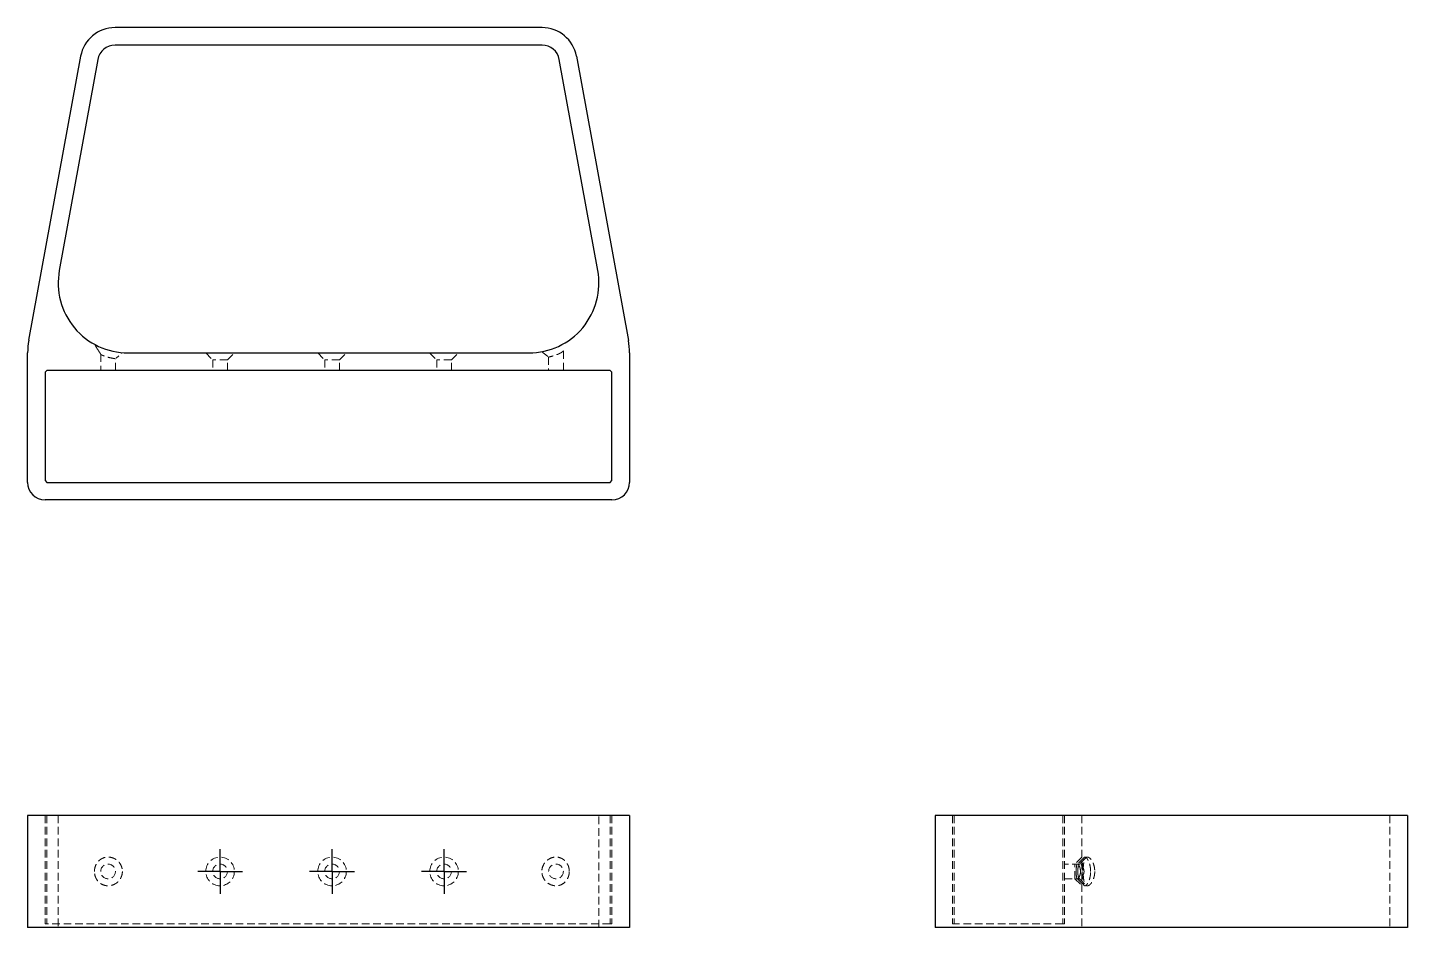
# Model space of a CAD drawing. Header units: millimetres. Extents: x 33 to 262, y 48 to 197.
import ezdxf

# ---------------------------------------------------------------- set-up
doc = ezdxf.new("R2010")
doc.units = ezdxf.units.MM
doc.linetypes.add('HIDDEN', pattern=[1.905, 1.27, -0.635])
doc.layers.add('10', color=7, linetype='Continuous')

# ---------------------------------------------------------------- blocks, each defined once
blk = doc.blocks.new('SW_CENTERMARKSYMBOL_0')
at = {"layer": '10', "color": 0}
for p, q in [((0, 2.5), (0, 3.72)), ((0, 0), (0, 2.5)), ((-2.5, 0), (-3.72, 0)), ((0, 0), (-2.5, 0)), ((0, 0), (0, -2.5)), ((0, 0), (2.5, 0)), ((2.5, 0), (3.72, 0)), ((0, -2.5), (0, -3.72))]:
    blk.add_line(p, q, dxfattribs=at)
blk = doc.blocks.new('SW_CENTERMARKSYMBOL_1')
at = {"layer": '10', "color": 0}
for p, q in [((0, 2.5), (0, 3.72)), ((0, 0), (0, 2.5)), ((-2.5, 0), (-3.72, 0)), ((0, 0), (-2.5, 0)), ((0, 0), (0, -2.5)), ((0, 0), (2.5, 0)), ((2.5, 0), (3.72, 0)), ((0, -2.5), (0, -3.72))]:
    blk.add_line(p, q, dxfattribs=at)
blk = doc.blocks.new('SW_CENTERMARKSYMBOL_2')
at = {"layer": '10', "color": 0}
for p, q in [((0, 2.5), (0, 3.72)), ((0, 0), (0, 2.5)), ((-2.5, 0), (-3.72, 0)), ((0, 0), (-2.5, 0)), ((0, 0), (0, -2.5)), ((0, 0), (2.5, 0)), ((2.5, 0), (3.72, 0)), ((0, -2.5), (0, -3.72))]:
    blk.add_line(p, q, dxfattribs=at)

msp = doc.modelspace()

# ---------------------------------------------------------------- linework, layer by layer
at = {"color": 7, "linetype": 'Continuous', "lineweight": 25}
for p, q in [((118.47, 197.24), (47.53, 197.24)), ((118.47, 194.34), (47.53, 194.34)), ((33.19, 145.28), (41.82, 192.48)), ((44.68, 191.95), (38.27, 156.89)), ((127.73, 156.89), (121.32, 191.95)), ((124.19, 192.47), (132.81, 145.26)), ((33, 121.66), (33, 143.17)), ((49.71, 143.17), (116.29, 143.17)), ((133, 143.17), (133, 121.66)), ((36.2, 140.27), (35.91, 139.98)), ((35.91, 139.98), (35.91, 121.95)), ((129.8, 140.27), (36.2, 140.27)), ((130.09, 139.98), (129.8, 140.27)), ((130.09, 121.95), (130.09, 139.98)), ((35.91, 121.95), (36.2, 121.66)), ((36.2, 121.66), (129.8, 121.66)), ((129.8, 121.66), (130.09, 121.95)), ((130.09, 118.76), (35.91, 118.76)), ((33, 66.3), (33, 47.7)), ((35.91, 66.3), (33, 66.3)), ((130.09, 66.3), (35.91, 66.3)), ((133, 66.3), (130.09, 66.3)), ((133, 66.3), (133, 47.7)), ((183.76, 66.3), (183.76, 47.7)), ((186.66, 66.3), (183.76, 66.3)), ((208.17, 66.3), (186.66, 66.3)), ((210.26, 66.3), (208.17, 66.3)), ((257.47, 66.3), (210.26, 66.3)), ((262.24, 66.3), (257.47, 66.3)), ((262.24, 66.3), (262.24, 47.7)), ((35.91, 47.7), (33, 47.7)), ((130.09, 47.7), (35.91, 47.7)), ((133, 47.7), (130.09, 47.7)), ((186.66, 47.7), (183.76, 47.7)), ((208.17, 47.7), (186.66, 47.7)), ((210.26, 47.7), (208.17, 47.7)), ((257.47, 47.7), (210.26, 47.7)), ((262.24, 47.7), (257.47, 47.7))]:
    msp.add_line(p, q, dxfattribs=at)
at = {"color": 7, "linetype": 'HIDDEN', "lineweight": 18}
for p, q in [((45.15, 142.94), (45.15, 140.27)), ((47.59, 140.27), (47.59, 142.21)), ((48.17, 142.71), (47.74, 142.33)), ((48.69, 143.2), (48.7, 143.22)), ((48.69, 143.2), (48.7, 143.22)), ((62.59, 143.17), (63.76, 142.01)), ((66.2, 142.01), (67.36, 143.17)), ((81.2, 143.17), (82.36, 142.01)), ((84.8, 142.01), (85.97, 143.17)), ((99.8, 143.17), (100.97, 142.01)), ((103.41, 142.01), (104.57, 143.17)), ((119.57, 142.49), (119.57, 140.27)), ((119.58, 142.49), (119.59, 142.49)), ((122.01, 140.27), (122.01, 143.52)), ((66.2, 142.01), (63.76, 142.01)), ((63.76, 142.01), (63.76, 140.27)), ((66.2, 140.27), (66.2, 142.01)), ((84.8, 142.01), (82.36, 142.01)), ((82.36, 142.01), (82.36, 140.27)), ((84.8, 140.27), (84.8, 142.01)), ((103.41, 142.01), (100.97, 142.01)), ((100.97, 142.01), (100.97, 140.27)), ((103.41, 140.27), (103.41, 142.01)), ((35.91, 66.3), (35.91, 48.28)), ((36.2, 66.3), (36.2, 48.28)), ((38.08, 66.3), (38.08, 47.7)), ((127.92, 47.7), (127.92, 66.3)), ((129.8, 66.3), (129.8, 48.28)), ((130.09, 66.3), (130.09, 48.28)), ((186.66, 66.3), (186.66, 48.28)), ((186.95, 66.3), (186.95, 48.28)), ((204.98, 66.3), (204.98, 48.28)), ((205.27, 66.3), (205.27, 48.28)), ((208.17, 66.3), (208.17, 47.7)), ((259.34, 66.3), (259.34, 47.7)), ((207.83, 58.22), (205.27, 58.22)), ((208.17, 59.38), (207.01, 58.22)), ((207.01, 55.78), (207.01, 58.22)), ((205.27, 55.78), (207.83, 55.78)), ((207.01, 55.78), (208.17, 54.62)), ((207.46, 55.79), (207.44, 55.78)), ((36.2, 48.28), (35.91, 48.28)), ((129.8, 48.28), (36.2, 48.28)), ((130.09, 48.28), (129.8, 48.28)), ((186.95, 48.28), (186.66, 48.28)), ((204.98, 48.28), (186.95, 48.28)), ((205.27, 48.28), (204.98, 48.28))]:
    msp.add_line(p, q, dxfattribs=at)
for centre, radius in [((46.37, 57), 1.22), ((64.98, 57), 2.38), ((64.98, 57), 1.22), ((83.58, 57), 2.38), ((83.58, 57), 1.22), ((102.19, 57), 2.38), ((102.19, 57), 1.22), ((120.79, 57), 1.22)]:
    msp.add_circle(centre, radius, dxfattribs=at)
at = {"color": 7, "linetype": 'Continuous', "lineweight": 25}
for centre, radius, start, end in [((47.53, 191.43), 5.81, 90, 169.6453), ((118.47, 191.43), 5.81, 10.3141, 90), ((47.53, 191.43), 2.91, 90, 169.6453), ((118.47, 191.43), 2.91, 10.3879, 90), ((49.71, 154.8), 11.63, 169.6453, 270), ((116.29, 154.8), 11.63, 270, 10.3547), ((44.63, 143.17), 11.63, 169.5569, 180), ((121.37, 143.17), 11.63, 0, 10.3547), ((35.91, 121.66), 2.91, 180, 270), ((130.09, 121.66), 2.91, 270, 0)]:
    msp.add_arc(centre, radius, start, end, dxfattribs=at)
at = {"color": 7, "linetype": 'HIDDEN', "lineweight": 18}
for points, knots in [([(44.15, 144.6), (44.22, 144.47), (44.36, 144.2), (44.54, 143.92), (44.63, 143.77)], [0, 0, 0, 0, 0.507381, 1, 1, 1, 1]), ([(44.63, 143.78), (44.72, 143.63), (44.9, 143.36), (45.1, 143.05), (45.19, 142.91)], [0, 0, 0, 0, 0.518989, 1, 1, 1, 1]), ([(47.59, 142.21), (47.59, 142.21), (47.56, 142.21), (47.43, 142.23), (47.34, 142.25), (47.11, 142.29), (46.97, 142.32), (46.74, 142.36), (46.66, 142.38), (46.51, 142.42), (46.43, 142.44), (46.19, 142.5), (46.04, 142.55), (45.75, 142.65), (45.62, 142.7), (45.4, 142.8), (45.31, 142.84), (45.18, 142.92), (45.15, 142.94), (45.15, 142.94)], [0, 0, 0, 0, 0.125, 0.125, 0.25, 0.25, 0.375, 0.375, 0.4375, 0.4375, 0.5, 0.5, 0.625, 0.625, 0.75, 0.75, 0.875, 0.875, 1, 1, 1, 1]), ([(45.16, 142.93), (45.17, 142.93), (45.18, 142.92), (45.27, 142.87), (45.3, 142.85)], [0, 0, 0, 0, 0.582694, 1, 1, 1, 1]), ([(48.6, 143.09), (48.63, 143.11), (48.67, 143.15), (48.69, 143.19), (48.69, 143.2)], [0, 0, 0, 0, 0.574738, 1, 1, 1, 1]), ([(48.6, 143.09), (48.63, 143.11), (48.66, 143.15), (48.68, 143.18), (48.69, 143.2)], [0, 0, 0, 0, 0.6116611, 1, 1, 1, 1]), ([(118.43, 143.38), (118.62, 143.23), (119, 142.93), (119.39, 142.63), (119.58, 142.48)], [0, 0, 0, 0, 0.500258, 1, 1, 1, 1]), ([(122.01, 143.52), (122.01, 143.52), (122, 143.51), (121.97, 143.47), (121.95, 143.45), (121.86, 143.37), (121.78, 143.31), (121.58, 143.18), (121.46, 143.12), (121.2, 142.99), (121.05, 142.93), (120.75, 142.82), (120.6, 142.76), (120.3, 142.67), (120.16, 142.63), (119.91, 142.57), (119.81, 142.54), (119.65, 142.5), (119.6, 142.49), (119.58, 142.49)], [0, 0, 0, 0, 0.0625, 0.0625, 0.125, 0.125, 0.25, 0.25, 0.375, 0.375, 0.5, 0.5, 0.625, 0.625, 0.75, 0.75, 0.875, 0.875, 1, 1, 1, 1]), ([(119.6, 142.49), (119.63, 142.5), (119.68, 142.51), (119.8, 142.54), (119.83, 142.55)], [0, 0, 0, 0, 0.743114, 1, 1, 1, 1]), ([(44.1, 57), (44.1, 57.16), (44.12, 57.32), (44.18, 57.62), (44.22, 57.77), (44.33, 58.06), (44.4, 58.2), (44.56, 58.46), (44.65, 58.58), (44.86, 58.8), (44.97, 58.9), (45.22, 59.07), (45.35, 59.14), (45.75, 59.32), (46.05, 59.38), (46.51, 59.39), (46.66, 59.37), (46.96, 59.31), (47.11, 59.27), (47.39, 59.15), (47.53, 59.08), (47.79, 58.91), (47.92, 58.81), (48.14, 58.59), (48.24, 58.47), (48.42, 58.21), (48.5, 58.07), (48.62, 57.78), (48.67, 57.63), (48.73, 57.32), (48.75, 57.16), (48.75, 57)], [0, 0, 0, 0, 0.0625, 0.0625, 0.125, 0.125, 0.1875, 0.1875, 0.25, 0.25, 0.3125, 0.3125, 0.375, 0.375, 0.5, 0.5, 0.5625, 0.5625, 0.625, 0.625, 0.6875, 0.6875, 0.75, 0.75, 0.8125, 0.8125, 0.875, 0.875, 0.9375, 0.9375, 1, 1, 1, 1]), ([(118.45, 57.23), (118.48, 57.54), (118.57, 57.84), (118.79, 58.25), (118.87, 58.38), (119.06, 58.61), (119.17, 58.72), (119.4, 58.92), (119.53, 59.01), (119.79, 59.15), (119.92, 59.22), (120.34, 59.36), (120.64, 59.4), (121.2, 59.36), (121.48, 59.29), (121.85, 59.11), (121.97, 59.03), (122.2, 58.86), (122.3, 58.77), (122.49, 58.55), (122.57, 58.43), (122.72, 58.18), (122.79, 58.05), (122.89, 57.76), (122.93, 57.61), (122.98, 57.31), (122.99, 57.16), (122.99, 57)], [0, 0, 0, 0, 0.125, 0.125, 0.1875, 0.1875, 0.25, 0.25, 0.3125, 0.3125, 0.375, 0.375, 0.5, 0.5, 0.625, 0.625, 0.6875, 0.6875, 0.75, 0.75, 0.8125, 0.8125, 0.875, 0.875, 0.9375, 0.9375, 1, 1, 1, 1]), ([(207.21, 57), (207.21, 57.14), (207.21, 57.41), (207.25, 57.77), (207.3, 58.04), (207.37, 58.2), (207.43, 58.21), (207.46, 58.21)], [0, 0, 0, 0, 0.2099625, 0.4199059, 0.630572, 0.8430731, 1, 1, 1, 1]), ([(208.52, 59.32), (208.32, 59.12), (207.95, 58.73), (207.57, 58.36), (207.38, 58.18)], [0, 0, 0, 0, 0.5082537, 1, 1, 1, 1]), ([(208.52, 57), (208.52, 57.08), (208.51, 57.16), (208.47, 57.31), (208.45, 57.39), (208.37, 57.6), (208.31, 57.73), (208.18, 57.94), (208.12, 58.03), (207.99, 58.16), (207.93, 58.2), (207.82, 58.23), (207.76, 58.22), (207.67, 58.13), (207.63, 58.06), (207.57, 57.86), (207.54, 57.74), (207.5, 57.46), (207.49, 57.31), (207.49, 57.15)], [0, 0, 0, 0, 0.0625, 0.0625, 0.125, 0.125, 0.25, 0.25, 0.375, 0.375, 0.5, 0.5, 0.625, 0.625, 0.75, 0.75, 0.875, 0.875, 1, 1, 1, 1]), ([(207.49, 58.22), (207.53, 58.2), (207.57, 58.16), (207.67, 58.03), (207.71, 57.94), (207.81, 57.72), (207.85, 57.59), (207.92, 57.31), (207.94, 57.16), (207.94, 57)], [0, 0, 0, 0, 0.25, 0.25, 0.5, 0.5, 0.75, 0.75, 1, 1, 1, 1]), ([(208.79, 59.25), (208.59, 59.04), (208.23, 58.66), (207.87, 58.31), (207.71, 58.17)], [0, 0, 0, 0, 0.572134, 1, 1, 1, 1]), ([(209.61, 57), (209.61, 57.16), (209.6, 57.32), (209.57, 57.62), (209.55, 57.77), (209.49, 58.06), (209.46, 58.2), (209.38, 58.46), (209.33, 58.58), (209.23, 58.8), (209.18, 58.9), (209.08, 59.07), (209.02, 59.14), (208.86, 59.32), (208.76, 59.38), (208.62, 59.39), (208.58, 59.37), (208.5, 59.31), (208.47, 59.27), (208.41, 59.15), (208.38, 59.08), (208.33, 58.91), (208.31, 58.81), (208.28, 58.59), (208.27, 58.47), (208.25, 58.21), (208.24, 58.07), (208.23, 57.78), (208.22, 57.63), (208.22, 57.32), (208.21, 57.16), (208.21, 57)], [0, 0, 0, 0, 0.0625, 0.0625, 0.125, 0.125, 0.1875, 0.1875, 0.25, 0.25, 0.3125, 0.3125, 0.375, 0.375, 0.5, 0.5, 0.5625, 0.5625, 0.625, 0.625, 0.6875, 0.6875, 0.75, 0.75, 0.8125, 0.8125, 0.875, 0.875, 0.9375, 0.9375, 1, 1, 1, 1]), ([(208.38, 57.23), (208.38, 57.54), (208.4, 57.84), (208.45, 58.25), (208.46, 58.38), (208.51, 58.61), (208.54, 58.72), (208.6, 58.92), (208.63, 59.01), (208.71, 59.15), (208.76, 59.22), (208.9, 59.36), (209.01, 59.4), (209.26, 59.36), (209.39, 59.29), (209.59, 59.11), (209.66, 59.03), (209.78, 58.86), (209.85, 58.77), (209.96, 58.55), (210.02, 58.43), (210.11, 58.18), (210.16, 58.05), (210.23, 57.76), (210.25, 57.61), (210.29, 57.31), (210.3, 57.16), (210.3, 57)], [0, 0, 0, 0, 0.125, 0.125, 0.1875, 0.1875, 0.25, 0.25, 0.3125, 0.3125, 0.375, 0.375, 0.5, 0.5, 0.625, 0.625, 0.6875, 0.6875, 0.75, 0.75, 0.8125, 0.8125, 0.875, 0.875, 0.9375, 0.9375, 1, 1, 1, 1]), ([(48.75, 57), (48.75, 56.84), (48.73, 56.68), (48.67, 56.38), (48.62, 56.23), (48.5, 55.93), (48.42, 55.79), (48.25, 55.53), (48.14, 55.41), (47.92, 55.19), (47.8, 55.09), (47.54, 54.92), (47.4, 54.85), (46.97, 54.67), (46.66, 54.61), (46.21, 54.62), (46.06, 54.63), (45.77, 54.69), (45.62, 54.74), (45.35, 54.86), (45.22, 54.93), (44.98, 55.1), (44.86, 55.2), (44.66, 55.42), (44.56, 55.54), (44.4, 55.79), (44.33, 55.93), (44.22, 56.22), (44.18, 56.37), (44.12, 56.68), (44.1, 56.84), (44.1, 57)], [0, 0, 0, 0, 0.0625, 0.0625, 0.125, 0.125, 0.1875, 0.1875, 0.25, 0.25, 0.3125, 0.3125, 0.375, 0.375, 0.5, 0.5, 0.5625, 0.5625, 0.625, 0.625, 0.6875, 0.6875, 0.75, 0.75, 0.8125, 0.8125, 0.875, 0.875, 0.9375, 0.9375, 1, 1, 1, 1]), ([(122.99, 57), (122.99, 56.83), (122.98, 56.67), (122.92, 56.35), (122.88, 56.2), (122.76, 55.9), (122.69, 55.76), (122.52, 55.5), (122.43, 55.37), (122.11, 55.05), (121.86, 54.88), (121.45, 54.71), (121.31, 54.67), (121.01, 54.62), (120.86, 54.61), (120.56, 54.62), (120.4, 54.65), (120.1, 54.72), (119.96, 54.77), (119.53, 54.97), (119.27, 55.17), (118.94, 55.53), (118.84, 55.66), (118.68, 55.95), (118.61, 56.1), (118.51, 56.41), (118.47, 56.57), (118.43, 56.9), (118.43, 57.07), (118.45, 57.23)], [0, 0, 0, 0, 0.0625, 0.0625, 0.125, 0.125, 0.1875, 0.1875, 0.25, 0.25, 0.375, 0.375, 0.4375, 0.4375, 0.5, 0.5, 0.5625, 0.5625, 0.625, 0.625, 0.75, 0.75, 0.8125, 0.8125, 0.875, 0.875, 0.9375, 0.9375, 1, 1, 1, 1]), ([(207.39, 55.83), (207.37, 55.84), (207.32, 55.88), (207.27, 56.1), (207.22, 56.43), (207.21, 56.75), (207.21, 56.95), (207.21, 57)], [0, 0, 0, 0, 0.145929, 0.40254, 0.652989, 0.90056, 1, 1, 1, 1]), ([(207.38, 55.82), (207.57, 55.64), (207.95, 55.27), (208.32, 54.88), (208.52, 54.68)], [0, 0, 0, 0, 0.4917493, 1, 1, 1, 1]), ([(207.49, 57.15), (207.48, 57.06), (207.48, 56.98), (207.49, 56.8), (207.49, 56.72), (207.51, 56.47), (207.53, 56.32), (207.57, 56.13), (207.59, 56.07), (207.63, 55.97), (207.65, 55.93), (207.71, 55.82), (207.76, 55.78), (207.85, 55.78), (207.88, 55.78), (207.94, 55.81), (207.98, 55.83), (208.04, 55.89), (208.08, 55.93), (208.15, 56.01), (208.18, 56.06), (208.28, 56.23), (208.35, 56.36), (208.47, 56.66), (208.52, 56.82), (208.52, 57)], [0, 0, 0, 0, 0.0625, 0.0625, 0.125, 0.125, 0.25, 0.25, 0.3125, 0.3125, 0.375, 0.375, 0.5, 0.5, 0.5625, 0.5625, 0.625, 0.625, 0.6875, 0.6875, 0.75, 0.75, 0.875, 0.875, 1, 1, 1, 1]), ([(207.94, 57), (207.93, 56.88), (207.92, 56.63), (207.81, 56.28), (207.69, 56.01), (207.59, 55.85), (207.55, 55.83), (207.55, 55.83)], [0, 0, 0, 0, 0.230806, 0.460489, 0.715379, 0.991302, 1, 1, 1, 1]), ([(207.71, 55.84), (207.89, 55.67), (208.25, 55.32), (208.61, 54.94), (208.8, 54.74)], [0, 0, 0, 0, 0.487481, 1, 1, 1, 1]), ([(208.21, 57), (208.21, 56.84), (208.22, 56.68), (208.22, 56.38), (208.23, 56.23), (208.24, 55.93), (208.25, 55.79), (208.27, 55.53), (208.28, 55.41), (208.31, 55.19), (208.33, 55.09), (208.38, 54.92), (208.41, 54.85), (208.5, 54.67), (208.58, 54.61), (208.71, 54.62), (208.76, 54.63), (208.86, 54.69), (208.91, 54.74), (209.02, 54.86), (209.07, 54.93), (209.18, 55.1), (209.23, 55.2), (209.33, 55.42), (209.37, 55.54), (209.46, 55.79), (209.49, 55.93), (209.55, 56.22), (209.57, 56.37), (209.6, 56.68), (209.61, 56.84), (209.61, 57)], [0, 0, 0, 0, 0.0625, 0.0625, 0.125, 0.125, 0.1875, 0.1875, 0.25, 0.25, 0.3125, 0.3125, 0.375, 0.375, 0.5, 0.5, 0.5625, 0.5625, 0.625, 0.625, 0.6875, 0.6875, 0.75, 0.75, 0.8125, 0.8125, 0.875, 0.875, 0.9375, 0.9375, 1, 1, 1, 1]), ([(210.3, 57), (210.3, 56.83), (210.29, 56.67), (210.25, 56.35), (210.22, 56.2), (210.14, 55.9), (210.09, 55.76), (209.99, 55.5), (209.92, 55.37), (209.73, 55.05), (209.59, 54.88), (209.38, 54.71), (209.31, 54.67), (209.17, 54.62), (209.11, 54.61), (208.98, 54.62), (208.92, 54.65), (208.82, 54.72), (208.77, 54.77), (208.63, 54.97), (208.56, 55.17), (208.48, 55.53), (208.46, 55.66), (208.42, 55.95), (208.41, 56.1), (208.39, 56.41), (208.38, 56.57), (208.37, 56.9), (208.37, 57.07), (208.38, 57.23)], [0, 0, 0, 0, 0.0625, 0.0625, 0.125, 0.125, 0.1875, 0.1875, 0.25, 0.25, 0.375, 0.375, 0.4375, 0.4375, 0.5, 0.5, 0.5625, 0.5625, 0.625, 0.625, 0.75, 0.75, 0.8125, 0.8125, 0.875, 0.875, 0.9375, 0.9375, 1, 1, 1, 1])]:
    msp.add_open_spline(points, degree=3, knots=knots, dxfattribs=at)

# ---------------------------------------------------------------- block references
at = {"layer": '10'}
for name, p in [('SW_CENTERMARKSYMBOL_2', (64.98, 57)), ('SW_CENTERMARKSYMBOL_1', (83.58, 57)), ('SW_CENTERMARKSYMBOL_0', (102.19, 57))]:
    msp.add_blockref(name, p, dxfattribs=at)

doc.saveas('drawing.dxf')
